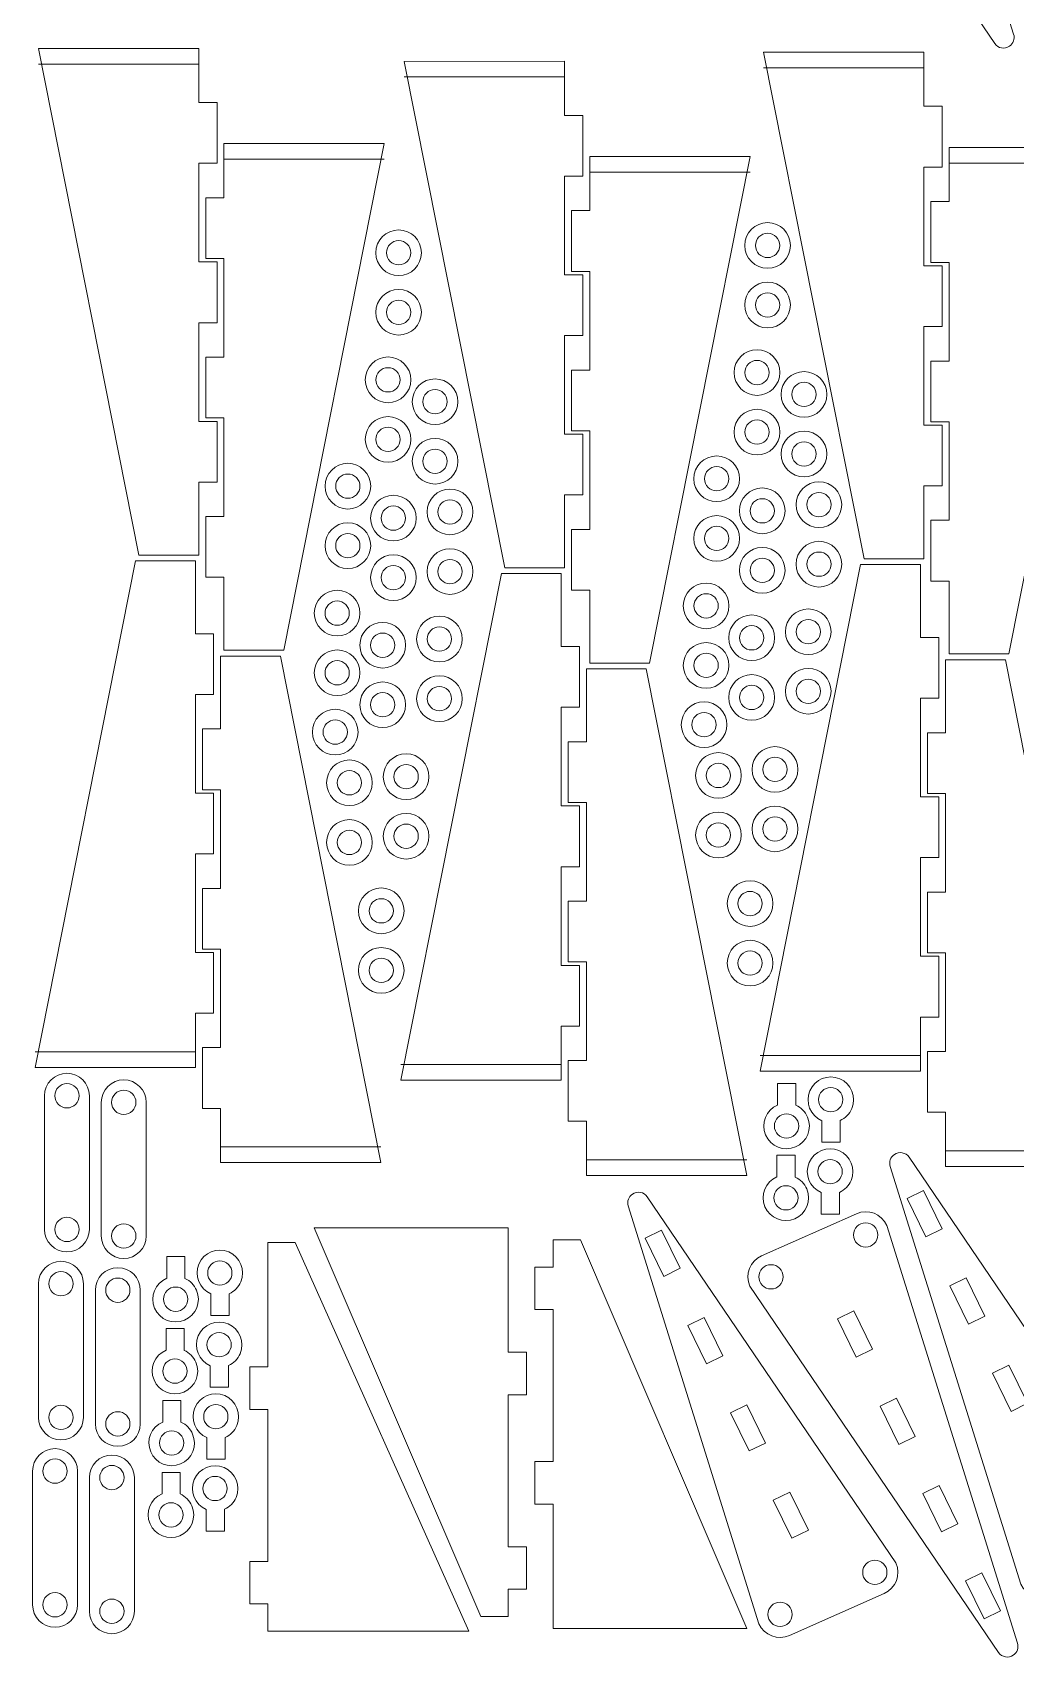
# Model space of a CAD drawing. Header units: millimetres. Extents: x 5 to 325, y 424 to 695.
# Drawn here: x 5.8 to 86.7, y 428.6 to 562.4 of the extents above; entities that cross this region are included whole.
import ezdxf

# ---------------------------------------------------------------- set-up
doc = ezdxf.new("R2010")
doc.units = ezdxf.units.MM
doc.header["$MEASUREMENT"] = 0
doc.layers.get('0').update_dxf_attribs({"lineweight": 0})

# ---------------------------------------------------------------- blocks, each defined once
blk = doc.blocks.new('Block_79')
at = {"color": 18, "lineweight": 9, "true_color": 0x000000}
for points in [[(73.1, 589.57), (74.64, 586.42), (73.29, 585.76), (71.75, 588.91)], [(78.16, 579.24), (76.81, 578.58), (75.27, 581.72), (76.62, 582.38)], [(80.13, 575.19), (81.67, 572.05), (80.33, 571.39), (78.79, 574.54)], [(85.19, 564.87), (83.84, 564.21), (82.3, 567.35), (83.65, 568.01)]]:
    blk.add_lwpolyline(points, close=True, dxfattribs=at)
for centre in [(74.08, 595.82), (66.28, 592.37)]:
    blk.add_circle(centre, 1, dxfattribs=at)
blk.add_open_spline([(75.82, 596.59), (75.39, 597.55), (74.27, 597.99), (73.31, 597.56), (73.31, 597.56), (65.51, 594.11), (65.51, 594.11), (64.55, 593.68), (64.11, 592.56), (64.54, 591.6), (64.54, 591.6), (85.02, 561.46), (85.02, 561.46), (85.29, 561.06), (85.84, 560.96), (86.24, 561.23), (86.55, 561.45), (86.69, 561.85), (86.58, 562.22), (86.58, 562.22), (75.82, 596.59), (75.82, 596.59)], degree=3, knots=[0, 0, 0, 0, 1, 1, 1, 2, 2, 2, 3, 3, 3, 4, 4, 4, 5, 5, 5, 6, 6, 6, 7, 7, 7, 7], dxfattribs=at)
blk = doc.blocks.new('Block_127')
at = {"color": 18, "lineweight": 9, "true_color": 0x000000}
blk.add_line((34.76, 551.93), (21.56, 551.93), dxfattribs=at)
blk.add_lwpolyline([(34.76, 553.22), (26.49, 511.53), (21.56, 511.53), (21.56, 517.53), (20.06, 517.53), (20.06, 522.53), (21.56, 522.53), (21.56, 530.64), (20.06, 530.64), (20.06, 535.64), (21.56, 535.64), (21.56, 543.76), (20.06, 543.76), (20.06, 548.76), (21.56, 548.76), (21.56, 553.22)], close=True, dxfattribs=at)
blk = doc.blocks.new('Block_128')
at = {"color": 18, "lineweight": 9, "true_color": 0x000000}
for radius in [1.88, 1]:
    blk.add_circle((70.55, 523.51), radius, dxfattribs=at)
blk = doc.blocks.new('Block_129')
at = {"color": 18, "lineweight": 9, "true_color": 0x000000}
for radius in [1.88, 1]:
    blk.add_circle((70.55, 518.61), radius, dxfattribs=at)
blk = doc.blocks.new('Block_130')
at = {"color": 18, "lineweight": 9, "true_color": 0x000000}
for radius in [1.88, 1]:
    blk.add_circle((66.32, 544.84), radius, dxfattribs=at)
blk = doc.blocks.new('Block_131')
at = {"color": 18, "lineweight": 9, "true_color": 0x000000}
for radius in [1.88, 1]:
    blk.add_circle((66.32, 539.94), radius, dxfattribs=at)
blk = doc.blocks.new('Block_132')
at = {"color": 18, "lineweight": 9, "true_color": 0x000000}
for radius in [1.88, 1]:
    blk.add_circle((69.67, 513.05), radius, dxfattribs=at)
blk = doc.blocks.new('Block_133')
at = {"color": 18, "lineweight": 9, "true_color": 0x000000}
for radius in [1.88, 1]:
    blk.add_circle((69.67, 508.15), radius, dxfattribs=at)
blk = doc.blocks.new('Block_134')
at = {"color": 18, "lineweight": 9, "true_color": 0x000000}
for radius in [1.88, 1]:
    blk.add_circle((65.45, 534.38), radius, dxfattribs=at)
blk = doc.blocks.new('Block_135')
at = {"color": 18, "lineweight": 9, "true_color": 0x000000}
for radius in [1.88, 1]:
    blk.add_circle((65.45, 529.48), radius, dxfattribs=at)
blk = doc.blocks.new('Block_136')
at = {"color": 18, "lineweight": 9, "true_color": 0x000000}
for radius in [1.88, 1]:
    blk.add_circle((62.13, 525.64), radius, dxfattribs=at)
blk = doc.blocks.new('Block_137')
at = {"color": 18, "lineweight": 9, "true_color": 0x000000}
for radius in [1.88, 1]:
    blk.add_circle((62.13, 520.73), radius, dxfattribs=at)
blk = doc.blocks.new('Block_138')
at = {"color": 18, "lineweight": 9, "true_color": 0x000000}
for radius in [1.88, 1]:
    blk.add_circle((65.88, 523), radius, dxfattribs=at)
blk = doc.blocks.new('Block_139')
at = {"color": 18, "lineweight": 9, "true_color": 0x000000}
for radius in [1.88, 1]:
    blk.add_circle((65.88, 518.1), radius, dxfattribs=at)
blk = doc.blocks.new('Block_140')
at = {"color": 18, "lineweight": 9, "true_color": 0x000000}
for radius in [1.88, 1]:
    blk.add_circle((61.26, 515.18), radius, dxfattribs=at)
blk = doc.blocks.new('Block_141')
at = {"color": 18, "lineweight": 9, "true_color": 0x000000}
for radius in [1.88, 1]:
    blk.add_circle((61.26, 510.28), radius, dxfattribs=at)
blk = doc.blocks.new('Block_142')
at = {"color": 18, "lineweight": 9, "true_color": 0x000000}
for radius in [1.88, 1]:
    blk.add_circle((65.01, 512.55), radius, dxfattribs=at)
blk = doc.blocks.new('Block_143')
at = {"color": 18, "lineweight": 9, "true_color": 0x000000}
for radius in [1.88, 1]:
    blk.add_circle((65.01, 507.64), radius, dxfattribs=at)
blk = doc.blocks.new('Block_144')
at = {"color": 18, "lineweight": 9, "true_color": 0x000000}
for radius in [1.88, 1]:
    blk.add_circle((64.88, 490.68), radius, dxfattribs=at)
blk = doc.blocks.new('Block_145')
at = {"color": 18, "lineweight": 9, "true_color": 0x000000}
for radius in [1.88, 1]:
    blk.add_circle((64.88, 485.78), radius, dxfattribs=at)
blk = doc.blocks.new('Block_146')
at = {"color": 18, "lineweight": 9, "true_color": 0x000000}
for radius in [1.88, 1]:
    blk.add_circle((61.09, 505.4), radius, dxfattribs=at)
blk = doc.blocks.new('Block_147')
at = {"color": 18, "lineweight": 9, "true_color": 0x000000}
blk.add_line((6.29, 559.76), (19.49, 559.76), dxfattribs=at)
blk.add_lwpolyline([(6.29, 561.05), (14.56, 519.36), (19.49, 519.36), (19.49, 525.36), (20.99, 525.36), (20.99, 530.36), (19.49, 530.36), (19.49, 538.48), (20.99, 538.48), (20.99, 543.48), (19.49, 543.48), (19.49, 551.6), (20.99, 551.6), (20.99, 556.6), (19.49, 556.6), (19.49, 561.05)], close=True, dxfattribs=at)
blk = doc.blocks.new('Block_148')
at = {"color": 18, "lineweight": 9, "true_color": 0x000000}
blk.add_line((6.01, 478.49), (19.21, 478.49), dxfattribs=at)
blk.add_lwpolyline([(6.01, 477.2), (14.28, 518.89), (19.21, 518.89), (19.21, 512.89), (20.71, 512.89), (20.71, 507.89), (19.21, 507.89), (19.21, 499.77), (20.71, 499.77), (20.71, 494.77), (19.21, 494.77), (19.21, 486.65), (20.71, 486.65), (20.71, 481.65), (19.21, 481.65), (19.21, 477.2)], close=True, dxfattribs=at)
blk = doc.blocks.new('Block_149')
at = {"color": 18, "lineweight": 9, "true_color": 0x000000}
blk.add_line((34.48, 470.65), (21.28, 470.65), dxfattribs=at)
blk.add_lwpolyline([(34.48, 469.36), (26.21, 511.05), (21.28, 511.05), (21.28, 505.05), (19.78, 505.05), (19.78, 500.05), (21.28, 500.05), (21.28, 491.93), (19.78, 491.93), (19.78, 486.93), (21.28, 486.93), (21.28, 478.82), (19.78, 478.82), (19.78, 473.82), (21.28, 473.82), (21.28, 469.36)], close=True, dxfattribs=at)
blk = doc.blocks.new('Block_150')
at = {"color": 18, "lineweight": 9, "true_color": 0x000000}
blk.add_line((64.88, 550.87), (51.68, 550.87), dxfattribs=at)
blk.add_lwpolyline([(64.88, 552.16), (56.61, 510.47), (51.68, 510.47), (51.68, 516.47), (50.18, 516.47), (50.18, 521.47), (51.68, 521.47), (51.68, 529.59), (50.18, 529.59), (50.18, 534.59), (51.68, 534.59), (51.68, 542.71), (50.18, 542.71), (50.18, 547.71), (51.68, 547.71), (51.68, 552.16)], close=True, dxfattribs=at)
blk = doc.blocks.new('Block_151')
at = {"color": 18, "lineweight": 9, "true_color": 0x000000}
blk.add_line((36.41, 558.71), (49.61, 558.71), dxfattribs=at)
blk.add_lwpolyline([(36.41, 559.99), (44.68, 518.31), (49.61, 518.31), (49.61, 524.31), (51.11, 524.31), (51.11, 529.31), (49.61, 529.31), (49.61, 537.42), (51.11, 537.42), (51.11, 542.42), (49.61, 542.42), (49.61, 550.54), (51.11, 550.54), (51.11, 555.54), (49.61, 555.54), (49.61, 560)], close=True, dxfattribs=at)
blk = doc.blocks.new('Block_152')
at = {"color": 18, "lineweight": 9, "true_color": 0x000000}
blk.add_line((36.13, 477.43), (49.33, 477.43), dxfattribs=at)
blk.add_lwpolyline([(36.13, 476.14), (44.4, 517.83), (49.33, 517.83), (49.33, 511.83), (50.83, 511.83), (50.83, 506.83), (49.33, 506.83), (49.33, 498.71), (50.83, 498.71), (50.83, 493.71), (49.33, 493.71), (49.33, 485.59), (50.83, 485.59), (50.83, 480.59), (49.33, 480.59), (49.33, 476.14)], close=True, dxfattribs=at)
blk = doc.blocks.new('Block_153')
at = {"color": 18, "lineweight": 9, "true_color": 0x000000}
blk.add_line((64.6, 469.59), (51.4, 469.59), dxfattribs=at)
blk.add_lwpolyline([(64.6, 468.31), (56.33, 509.99), (51.4, 509.99), (51.4, 503.99), (49.9, 503.99), (49.9, 498.99), (51.4, 498.99), (51.4, 490.88), (49.9, 490.88), (49.9, 485.88), (51.4, 485.88), (51.4, 477.76), (49.9, 477.76), (49.9, 472.76), (51.4, 472.76), (51.4, 468.3)], close=True, dxfattribs=at)
blk = doc.blocks.new('Block_154')
at = {"color": 18, "lineweight": 9, "true_color": 0x000000}
blk.add_line((94.46, 551.62), (81.26, 551.62), dxfattribs=at)
blk.add_lwpolyline([(94.46, 552.9), (86.19, 511.22), (81.26, 511.22), (81.26, 517.22), (79.76, 517.22), (79.76, 522.22), (81.26, 522.22), (81.26, 530.33), (79.76, 530.33), (79.76, 535.33), (81.26, 535.33), (81.26, 543.45), (79.76, 543.45), (79.76, 548.45), (81.26, 548.45), (81.26, 552.91)], close=True, dxfattribs=at)
blk = doc.blocks.new('Block_155')
at = {"color": 18, "lineweight": 9, "true_color": 0x000000}
blk.add_line((65.99, 559.45), (79.19, 559.45), dxfattribs=at)
blk.add_lwpolyline([(65.99, 560.74), (74.26, 519.05), (79.19, 519.05), (79.19, 525.05), (80.69, 525.05), (80.69, 530.05), (79.19, 530.05), (79.19, 538.17), (80.69, 538.17), (80.69, 543.17), (79.19, 543.17), (79.19, 551.29), (80.69, 551.29), (80.69, 556.29), (79.19, 556.29), (79.19, 560.74)], close=True, dxfattribs=at)
blk = doc.blocks.new('Block_156')
at = {"color": 18, "lineweight": 9, "true_color": 0x000000}
blk.add_line((65.71, 478.18), (78.91, 478.18), dxfattribs=at)
blk.add_lwpolyline([(65.71, 476.89), (73.98, 518.58), (78.91, 518.58), (78.91, 512.58), (80.41, 512.58), (80.41, 507.58), (78.91, 507.58), (78.91, 499.46), (80.41, 499.46), (80.41, 494.46), (78.91, 494.46), (78.91, 486.34), (80.41, 486.34), (80.41, 481.34), (78.91, 481.34), (78.91, 476.89)], close=True, dxfattribs=at)
blk = doc.blocks.new('Block_157')
at = {"color": 18, "lineweight": 9, "true_color": 0x000000}
blk.add_line((94.18, 470.34), (80.98, 470.34), dxfattribs=at)
blk.add_lwpolyline([(94.18, 469.05), (85.91, 510.74), (80.98, 510.74), (80.98, 504.74), (79.48, 504.74), (79.48, 499.74), (80.98, 499.74), (80.98, 491.62), (79.48, 491.62), (79.48, 486.62), (80.98, 486.62), (80.98, 478.5), (79.48, 478.5), (79.48, 473.5), (80.98, 473.5), (80.98, 469.05)], close=True, dxfattribs=at)
blk = doc.blocks.new('Block_158')
at = {"color": 18, "lineweight": 9, "true_color": 0x000000}
for radius in [1.88, 1]:
    blk.add_circle((69.32, 532.58), radius, dxfattribs=at)
blk = doc.blocks.new('Block_159')
at = {"color": 18, "lineweight": 9, "true_color": 0x000000}
for radius in [1.88, 1]:
    blk.add_circle((69.32, 527.68), radius, dxfattribs=at)
blk = doc.blocks.new('Block_160')
at = {"color": 18, "lineweight": 9, "true_color": 0x000000}
for radius in [1.88, 1]:
    blk.add_circle((66.93, 501.72), radius, dxfattribs=at)
blk = doc.blocks.new('Block_161')
at = {"color": 18, "lineweight": 9, "true_color": 0x000000}
for radius in [1.88, 1]:
    blk.add_circle((66.93, 496.82), radius, dxfattribs=at)
blk = doc.blocks.new('Block_162')
at = {"color": 18, "lineweight": 9, "true_color": 0x000000}
for radius in [1.88, 1]:
    blk.add_circle((62.27, 501.22), radius, dxfattribs=at)
blk = doc.blocks.new('Block_163')
at = {"color": 18, "lineweight": 9, "true_color": 0x000000}
for radius in [1.88, 1]:
    blk.add_circle((62.27, 496.32), radius, dxfattribs=at)
blk = doc.blocks.new('Block_164')
at = {"color": 18, "lineweight": 9, "true_color": 0x000000}
for radius in [1.88, 1]:
    blk.add_circle((40.17, 522.91), radius, dxfattribs=at)
blk = doc.blocks.new('Block_165')
at = {"color": 18, "lineweight": 9, "true_color": 0x000000}
for radius in [1.88, 1]:
    blk.add_circle((40.17, 518), radius, dxfattribs=at)
blk = doc.blocks.new('Block_166')
at = {"color": 18, "lineweight": 9, "true_color": 0x000000}
for radius in [1.88, 1]:
    blk.add_circle((35.94, 544.24), radius, dxfattribs=at)
blk = doc.blocks.new('Block_167')
at = {"color": 18, "lineweight": 9, "true_color": 0x000000}
for radius in [1.88, 1]:
    blk.add_circle((35.94, 539.34), radius, dxfattribs=at)
blk = doc.blocks.new('Block_168')
at = {"color": 18, "lineweight": 9, "true_color": 0x000000}
for radius in [1.88, 1]:
    blk.add_circle((39.3, 512.45), radius, dxfattribs=at)
blk = doc.blocks.new('Block_169')
at = {"color": 18, "lineweight": 9, "true_color": 0x000000}
for radius in [1.88, 1]:
    blk.add_circle((39.3, 507.54), radius, dxfattribs=at)
blk = doc.blocks.new('Block_170')
at = {"color": 18, "lineweight": 9, "true_color": 0x000000}
for radius in [1.88, 1]:
    blk.add_circle((35.07, 533.78), radius, dxfattribs=at)
blk = doc.blocks.new('Block_171')
at = {"color": 18, "lineweight": 9, "true_color": 0x000000}
for radius in [1.88, 1]:
    blk.add_circle((35.07, 528.88), radius, dxfattribs=at)
blk = doc.blocks.new('Block_172')
at = {"color": 18, "lineweight": 9, "true_color": 0x000000}
for radius in [1.88, 1]:
    blk.add_circle((31.76, 525.03), radius, dxfattribs=at)
blk = doc.blocks.new('Block_173')
at = {"color": 18, "lineweight": 9, "true_color": 0x000000}
for radius in [1.88, 1]:
    blk.add_circle((31.76, 520.13), radius, dxfattribs=at)
blk = doc.blocks.new('Block_174')
at = {"color": 18, "lineweight": 9, "true_color": 0x000000}
for radius in [1.88, 1]:
    blk.add_circle((35.51, 522.4), radius, dxfattribs=at)
blk = doc.blocks.new('Block_175')
at = {"color": 18, "lineweight": 9, "true_color": 0x000000}
for radius in [1.88, 1]:
    blk.add_circle((35.51, 517.5), radius, dxfattribs=at)
blk = doc.blocks.new('Block_176')
at = {"color": 18, "lineweight": 9, "true_color": 0x000000}
for radius in [1.88, 1]:
    blk.add_circle((30.88, 514.58), radius, dxfattribs=at)
blk = doc.blocks.new('Block_177')
at = {"color": 18, "lineweight": 9, "true_color": 0x000000}
for radius in [1.88, 1]:
    blk.add_circle((30.88, 509.67), radius, dxfattribs=at)
blk = doc.blocks.new('Block_178')
at = {"color": 18, "lineweight": 9, "true_color": 0x000000}
for radius in [1.88, 1]:
    blk.add_circle((34.63, 511.94), radius, dxfattribs=at)
blk = doc.blocks.new('Block_179')
at = {"color": 18, "lineweight": 9, "true_color": 0x000000}
for radius in [1.88, 1]:
    blk.add_circle((34.63, 507.04), radius, dxfattribs=at)
blk = doc.blocks.new('Block_180')
at = {"color": 18, "lineweight": 9, "true_color": 0x000000}
for radius in [1.88, 1]:
    blk.add_circle((34.51, 490.08), radius, dxfattribs=at)
blk = doc.blocks.new('Block_181')
at = {"color": 18, "lineweight": 9, "true_color": 0x000000}
for radius in [1.88, 1]:
    blk.add_circle((34.51, 485.18), radius, dxfattribs=at)
blk = doc.blocks.new('Block_182')
at = {"color": 18, "lineweight": 9, "true_color": 0x000000}
for radius in [1.88, 1]:
    blk.add_circle((30.72, 504.79), radius, dxfattribs=at)
blk = doc.blocks.new('Block_183')
at = {"color": 18, "lineweight": 9, "true_color": 0x000000}
for radius in [1.88, 1]:
    blk.add_circle((38.94, 531.98), radius, dxfattribs=at)
blk = doc.blocks.new('Block_184')
at = {"color": 18, "lineweight": 9, "true_color": 0x000000}
for radius in [1.88, 1]:
    blk.add_circle((38.94, 527.08), radius, dxfattribs=at)
blk = doc.blocks.new('Block_185')
at = {"color": 18, "lineweight": 9, "true_color": 0x000000}
for radius in [1.88, 1]:
    blk.add_circle((36.56, 501.12), radius, dxfattribs=at)
blk = doc.blocks.new('Block_186')
at = {"color": 18, "lineweight": 9, "true_color": 0x000000}
for radius in [1.88, 1]:
    blk.add_circle((36.56, 496.22), radius, dxfattribs=at)
blk = doc.blocks.new('Block_187')
at = {"color": 18, "lineweight": 9, "true_color": 0x000000}
for radius in [1.88, 1]:
    blk.add_circle((31.89, 500.62), radius, dxfattribs=at)
blk = doc.blocks.new('Block_188')
at = {"color": 18, "lineweight": 9, "true_color": 0x000000}
for radius in [1.88, 1]:
    blk.add_circle((31.89, 495.71), radius, dxfattribs=at)
blk = doc.blocks.new('Block_192')
at = {"color": 18, "lineweight": 9, "true_color": 0x000000}
for centre in [(8.63, 474.86), (8.63, 463.86)]:
    blk.add_circle(centre, 1, dxfattribs=at)
blk.add_open_spline([(6.78, 463.86), (6.78, 462.84), (7.61, 462.01), (8.63, 462.01), (9.65, 462.01), (10.48, 462.84), (10.48, 463.86), (10.48, 463.86), (10.48, 474.86), (10.48, 474.86), (10.48, 475.88), (9.65, 476.71), (8.63, 476.71), (7.61, 476.71), (6.78, 475.88), (6.78, 474.86), (6.78, 474.86), (6.78, 463.86), (6.78, 463.86)], degree=3, knots=[0, 0, 0, 0, 1, 1, 1, 2, 2, 2, 3, 3, 3, 4, 4, 4, 5, 5, 5, 6, 6, 6, 6], dxfattribs=at)
blk = doc.blocks.new('Block_202')
at = {"color": 18, "lineweight": 9, "true_color": 0x000000}
for points in [[(77.81, 466.4), (79.15, 467.06), (80.69, 463.92), (79.34, 463.26)], [(82.86, 456.07), (81.32, 459.22), (82.67, 459.88), (84.21, 456.73)], [(84.84, 452.03), (86.19, 452.69), (87.73, 449.55), (86.38, 448.89)], [(89.9, 441.7), (88.36, 444.85), (89.7, 445.5), (91.24, 442.36)]]:
    blk.add_lwpolyline(points, close=True, dxfattribs=at)
for centre in [(96.72, 438.9), (88.92, 435.44)]:
    blk.add_circle(centre, 1, dxfattribs=at)
blk.add_open_spline([(87.18, 434.67), (87.6, 433.71), (88.73, 433.28), (89.69, 433.71), (89.69, 433.71), (97.49, 437.16), (97.49, 437.16), (98.45, 437.59), (98.88, 438.71), (98.46, 439.67), (98.46, 439.67), (77.98, 469.8), (77.98, 469.8), (77.7, 470.2), (77.16, 470.31), (76.76, 470.03), (76.44, 469.82), (76.3, 469.42), (76.42, 469.05), (76.42, 469.05), (87.18, 434.67), (87.18, 434.67)], degree=3, knots=[0, 0, 0, 0, 1, 1, 1, 2, 2, 2, 3, 3, 3, 4, 4, 4, 5, 5, 5, 6, 6, 6, 7, 7, 7, 7], dxfattribs=at)
blk = doc.blocks.new('Block_203')
at = {"color": 18, "lineweight": 9, "true_color": 0x000000}
for points in [[(73.42, 457.16), (74.96, 454.01), (73.61, 453.35), (72.07, 456.5)], [(78.48, 446.83), (77.13, 446.17), (75.59, 449.31), (76.94, 449.97)], [(80.45, 442.78), (81.99, 439.64), (80.64, 438.98), (79.11, 442.13)], [(85.51, 432.46), (84.16, 431.8), (82.62, 434.94), (83.97, 435.6)]]:
    blk.add_lwpolyline(points, close=True, dxfattribs=at)
for centre in [(74.4, 463.41), (66.6, 459.96)]:
    blk.add_circle(centre, 1, dxfattribs=at)
blk.add_open_spline([(76.13, 464.18), (75.71, 465.14), (74.59, 465.58), (73.63, 465.15), (73.63, 465.15), (65.83, 461.7), (65.83, 461.7), (64.87, 461.27), (64.43, 460.15), (64.86, 459.19), (64.86, 459.19), (85.34, 429.05), (85.34, 429.05), (85.61, 428.65), (86.16, 428.55), (86.55, 428.82), (86.87, 429.04), (87.01, 429.44), (86.9, 429.81), (86.9, 429.81), (76.13, 464.18), (76.13, 464.18)], degree=3, knots=[0, 0, 0, 0, 1, 1, 1, 2, 2, 2, 3, 3, 3, 4, 4, 4, 5, 5, 5, 6, 6, 6, 7, 7, 7, 7], dxfattribs=at)
blk = doc.blocks.new('Block_204')
at = {"color": 18, "lineweight": 9, "true_color": 0x000000}
for points in [[(56.24, 463.14), (57.59, 463.8), (59.12, 460.66), (57.78, 460)], [(61.29, 452.81), (59.76, 455.95), (61.1, 456.61), (62.64, 453.47)], [(63.27, 448.77), (64.62, 449.43), (66.16, 446.28), (64.81, 445.63)], [(68.33, 438.44), (66.79, 441.58), (68.14, 442.24), (69.68, 439.1)]]:
    blk.add_lwpolyline(points, close=True, dxfattribs=at)
for centre in [(75.15, 435.64), (67.35, 432.18)]:
    blk.add_circle(centre, 1, dxfattribs=at)
blk.add_open_spline([(65.61, 431.41), (66.04, 430.45), (67.16, 430.02), (68.12, 430.44), (68.12, 430.44), (75.92, 433.9), (75.92, 433.9), (76.88, 434.32), (77.31, 435.45), (76.89, 436.41), (76.89, 436.41), (56.41, 466.54), (56.41, 466.54), (56.14, 466.94), (55.59, 467.04), (55.19, 466.77), (54.87, 466.56), (54.73, 466.16), (54.85, 465.79), (54.85, 465.79), (65.61, 431.41), (65.61, 431.41)], degree=3, knots=[0, 0, 0, 0, 1, 1, 1, 2, 2, 2, 3, 3, 3, 4, 4, 4, 5, 5, 5, 6, 6, 6, 7, 7, 7, 7], dxfattribs=at)
blk = doc.blocks.new('Block_206')
at = {"color": 18, "lineweight": 9, "true_color": 0x000000}
for centre in [(13.31, 474.32), (13.31, 463.32)]:
    blk.add_circle(centre, 1, dxfattribs=at)
blk.add_open_spline([(11.46, 463.32), (11.46, 462.3), (12.29, 461.47), (13.31, 461.47), (14.33, 461.47), (15.16, 462.3), (15.16, 463.32), (15.16, 463.32), (15.16, 474.32), (15.16, 474.32), (15.16, 475.35), (14.33, 476.17), (13.31, 476.17), (12.29, 476.17), (11.46, 475.35), (11.46, 474.32), (11.46, 474.32), (11.46, 463.32), (11.46, 463.32)], degree=3, knots=[0, 0, 0, 0, 1, 1, 1, 2, 2, 2, 3, 3, 3, 4, 4, 4, 5, 5, 5, 6, 6, 6, 6], dxfattribs=at)
blk = doc.blocks.new('Block_207')
at = {"color": 18, "lineweight": 9, "true_color": 0x000000}
for centre in [(8.14, 459.39), (8.14, 448.39)]:
    blk.add_circle(centre, 1, dxfattribs=at)
blk.add_open_spline([(6.29, 448.39), (6.29, 447.37), (7.12, 446.54), (8.14, 446.54), (9.16, 446.54), (9.99, 447.37), (9.99, 448.39), (9.99, 448.39), (9.99, 459.39), (9.99, 459.39), (9.99, 460.42), (9.16, 461.24), (8.14, 461.24), (7.12, 461.24), (6.29, 460.42), (6.29, 459.39), (6.29, 459.39), (6.29, 448.39), (6.29, 448.39)], degree=3, knots=[0, 0, 0, 0, 1, 1, 1, 2, 2, 2, 3, 3, 3, 4, 4, 4, 5, 5, 5, 6, 6, 6, 6], dxfattribs=at)
blk = doc.blocks.new('Block_208')
at = {"color": 18, "lineweight": 9, "true_color": 0x000000}
for centre in [(12.82, 458.86), (12.82, 447.86)]:
    blk.add_circle(centre, 1, dxfattribs=at)
blk.add_open_spline([(10.97, 447.86), (10.97, 446.84), (11.8, 446.01), (12.82, 446.01), (13.84, 446.01), (14.67, 446.84), (14.67, 447.86), (14.67, 447.86), (14.67, 458.86), (14.67, 458.86), (14.67, 459.88), (13.84, 460.71), (12.82, 460.71), (11.8, 460.71), (10.97, 459.88), (10.97, 458.86), (10.97, 458.86), (10.97, 447.86), (10.97, 447.86)], degree=3, knots=[0, 0, 0, 0, 1, 1, 1, 2, 2, 2, 3, 3, 3, 4, 4, 4, 5, 5, 5, 6, 6, 6, 6], dxfattribs=at)
blk = doc.blocks.new('Block_209')
at = {"color": 18, "lineweight": 9, "true_color": 0x000000}
for centre in [(7.65, 443.97), (7.65, 432.97)]:
    blk.add_circle(centre, 1, dxfattribs=at)
blk.add_open_spline([(5.8, 432.97), (5.8, 431.95), (6.62, 431.12), (7.65, 431.12), (8.67, 431.12), (9.5, 431.95), (9.5, 432.97), (9.5, 432.97), (9.5, 443.97), (9.5, 443.97), (9.5, 444.99), (8.67, 445.82), (7.65, 445.82), (6.62, 445.82), (5.8, 444.99), (5.8, 443.97), (5.8, 443.97), (5.8, 432.97), (5.8, 432.97)], degree=3, knots=[0, 0, 0, 0, 1, 1, 1, 2, 2, 2, 3, 3, 3, 4, 4, 4, 5, 5, 5, 6, 6, 6, 6], dxfattribs=at)
blk = doc.blocks.new('Block_210')
at = {"color": 18, "lineweight": 9, "true_color": 0x000000}
for centre in [(12.33, 443.44), (12.33, 432.44)]:
    blk.add_circle(centre, 1, dxfattribs=at)
blk.add_open_spline([(10.48, 432.44), (10.48, 431.42), (11.31, 430.59), (12.33, 430.59), (13.35, 430.59), (14.18, 431.42), (14.18, 432.44), (14.18, 432.44), (14.18, 443.44), (14.18, 443.44), (14.18, 444.46), (13.35, 445.29), (12.33, 445.29), (11.31, 445.29), (10.48, 444.46), (10.48, 443.44), (10.48, 443.44), (10.48, 432.44), (10.48, 432.44)], degree=3, knots=[0, 0, 0, 0, 1, 1, 1, 2, 2, 2, 3, 3, 3, 4, 4, 4, 5, 5, 5, 6, 6, 6, 6], dxfattribs=at)
blk = doc.blocks.new('Block_211')
at = {"color": 18, "lineweight": 9, "true_color": 0x000000}
blk.add_circle((17.58, 458.12), 1, dxfattribs=at)
blk.add_open_spline([(16.85, 459.84), (15.89, 459.44), (15.45, 458.34), (15.85, 457.38), (16.26, 456.43), (17.36, 455.99), (18.31, 456.39), (19.27, 456.8), (19.71, 457.9), (19.3, 458.85), (19.12, 459.29), (18.78, 459.64), (18.35, 459.83), (18.35, 459.83), (18.35, 461.62), (18.35, 461.62), (18.35, 461.62), (16.85, 461.62), (16.85, 461.62), (16.85, 461.62), (16.85, 459.84), (16.85, 459.84)], degree=3, knots=[0, 0, 0, 0, 1, 1, 1, 2, 2, 2, 3, 3, 3, 4, 4, 4, 5, 5, 5, 6, 6, 6, 7, 7, 7, 7], dxfattribs=at)
blk = doc.blocks.new('Block_212')
at = {"color": 18, "lineweight": 9, "true_color": 0x000000}
blk.add_circle((21.22, 460.28), 1, dxfattribs=at)
blk.add_open_spline([(20.48, 458.56), (19.53, 458.96), (19.09, 460.06), (19.49, 461.01), (19.9, 461.97), (21, 462.41), (21.95, 462.01), (22.9, 461.6), (23.35, 460.5), (22.94, 459.55), (22.76, 459.11), (22.42, 458.76), (21.98, 458.57), (21.98, 458.57), (21.98, 456.78), (21.98, 456.78), (21.98, 456.78), (20.48, 456.78), (20.48, 456.78), (20.48, 456.78), (20.48, 458.56), (20.48, 458.56)], degree=3, knots=[0, 0, 0, 0, 1, 1, 1, 2, 2, 2, 3, 3, 3, 4, 4, 4, 5, 5, 5, 6, 6, 6, 7, 7, 7, 7], dxfattribs=at)
blk = doc.blocks.new('Block_213')
at = {"color": 18, "lineweight": 9, "true_color": 0x000000}
blk.add_circle((17.52, 452.2), 1, dxfattribs=at)
blk.add_open_spline([(16.79, 453.93), (15.84, 453.52), (15.39, 452.42), (15.8, 451.47), (16.2, 450.52), (17.3, 450.07), (18.26, 450.48), (19.21, 450.88), (19.65, 451.98), (19.25, 452.94), (19.06, 453.37), (18.72, 453.72), (18.29, 453.91), (18.29, 453.91), (18.29, 455.7), (18.29, 455.7), (18.29, 455.7), (16.79, 455.7), (16.79, 455.7), (16.79, 455.7), (16.79, 453.93), (16.79, 453.93)], degree=3, knots=[0, 0, 0, 0, 1, 1, 1, 2, 2, 2, 3, 3, 3, 4, 4, 4, 5, 5, 5, 6, 6, 6, 7, 7, 7, 7], dxfattribs=at)
blk = doc.blocks.new('Block_214')
at = {"color": 18, "lineweight": 9, "true_color": 0x000000}
blk.add_circle((21.16, 454.37), 1, dxfattribs=at)
blk.add_open_spline([(20.43, 452.64), (19.48, 453.05), (19.03, 454.15), (19.44, 455.1), (19.84, 456.05), (20.94, 456.5), (21.9, 456.09), (22.85, 455.69), (23.29, 454.59), (22.89, 453.63), (22.7, 453.2), (22.36, 452.85), (21.93, 452.66), (21.93, 452.66), (21.93, 450.87), (21.93, 450.87), (21.93, 450.87), (20.43, 450.87), (20.43, 450.87), (20.43, 450.87), (20.43, 452.64), (20.43, 452.64)], degree=3, knots=[0, 0, 0, 0, 1, 1, 1, 2, 2, 2, 3, 3, 3, 4, 4, 4, 5, 5, 5, 6, 6, 6, 7, 7, 7, 7], dxfattribs=at)
blk = doc.blocks.new('Block_215')
at = {"color": 18, "lineweight": 9, "true_color": 0x000000}
blk.add_circle((17.25, 446.29), 1, dxfattribs=at)
blk.add_open_spline([(16.52, 448.01), (15.57, 447.61), (15.12, 446.51), (15.53, 445.56), (15.93, 444.6), (17.03, 444.16), (17.99, 444.56), (18.94, 444.97), (19.38, 446.07), (18.98, 447.02), (18.79, 447.46), (18.45, 447.81), (18.02, 448), (18.02, 448), (18.02, 449.79), (18.02, 449.79), (18.02, 449.79), (16.52, 449.79), (16.52, 449.79), (16.52, 449.79), (16.52, 448.01), (16.52, 448.01)], degree=3, knots=[0, 0, 0, 0, 1, 1, 1, 2, 2, 2, 3, 3, 3, 4, 4, 4, 5, 5, 5, 6, 6, 6, 7, 7, 7, 7], dxfattribs=at)
blk = doc.blocks.new('Block_216')
at = {"color": 18, "lineweight": 9, "true_color": 0x000000}
blk.add_circle((20.89, 448.45), 1, dxfattribs=at)
blk.add_open_spline([(20.16, 446.73), (19.2, 447.13), (18.76, 448.23), (19.17, 449.19), (19.57, 450.14), (20.67, 450.58), (21.62, 450.18), (22.58, 449.77), (23.02, 448.67), (22.62, 447.72), (22.43, 447.28), (22.09, 446.93), (21.66, 446.74), (21.66, 446.74), (21.66, 444.95), (21.66, 444.95), (21.66, 444.95), (20.16, 444.95), (20.16, 444.95), (20.16, 444.95), (20.16, 446.73), (20.16, 446.73)], degree=3, knots=[0, 0, 0, 0, 1, 1, 1, 2, 2, 2, 3, 3, 3, 4, 4, 4, 5, 5, 5, 6, 6, 6, 7, 7, 7, 7], dxfattribs=at)
blk = doc.blocks.new('Block_217')
at = {"color": 18, "lineweight": 9, "true_color": 0x000000}
blk.add_circle((17.2, 440.37), 1, dxfattribs=at)
blk.add_open_spline([(16.46, 442.1), (15.51, 441.7), (15.07, 440.59), (15.47, 439.64), (15.88, 438.69), (16.98, 438.24), (17.93, 438.65), (18.88, 439.05), (19.33, 440.15), (18.92, 441.11), (18.74, 441.54), (18.39, 441.89), (17.96, 442.09), (17.96, 442.09), (17.96, 443.87), (17.96, 443.87), (17.96, 443.87), (16.46, 443.87), (16.46, 443.87), (16.46, 443.87), (16.46, 442.1), (16.46, 442.1)], degree=3, knots=[0, 0, 0, 0, 1, 1, 1, 2, 2, 2, 3, 3, 3, 4, 4, 4, 5, 5, 5, 6, 6, 6, 7, 7, 7, 7], dxfattribs=at)
blk = doc.blocks.new('Block_218')
at = {"color": 18, "lineweight": 9, "true_color": 0x000000}
blk.add_circle((20.83, 442.54), 1, dxfattribs=at)
blk.add_open_spline([(20.1, 440.81), (19.15, 441.22), (18.7, 442.32), (19.11, 443.27), (19.51, 444.22), (20.61, 444.67), (21.57, 444.26), (22.52, 443.86), (22.97, 442.76), (22.56, 441.8), (22.38, 441.37), (22.03, 441.02), (21.6, 440.83), (21.6, 440.83), (21.6, 439.04), (21.6, 439.04), (21.6, 439.04), (20.1, 439.04), (20.1, 439.04), (20.1, 439.04), (20.1, 440.81), (20.1, 440.81)], degree=3, knots=[0, 0, 0, 0, 1, 1, 1, 2, 2, 2, 3, 3, 3, 4, 4, 4, 5, 5, 5, 6, 6, 6, 7, 7, 7, 7], dxfattribs=at)
blk = doc.blocks.new('Block_219')
at = {"color": 18, "lineweight": 9, "true_color": 0x000000}
blk.add_circle((67.88, 472.37), 1, dxfattribs=at)
blk.add_open_spline([(67.15, 474.1), (66.2, 473.69), (65.75, 472.59), (66.16, 471.64), (66.56, 470.69), (67.66, 470.24), (68.62, 470.65), (69.57, 471.05), (70.01, 472.15), (69.61, 473.11), (69.42, 473.54), (69.08, 473.89), (68.65, 474.09), (68.65, 474.09), (68.65, 475.87), (68.65, 475.87), (68.65, 475.87), (67.15, 475.87), (67.15, 475.87), (67.15, 475.87), (67.15, 474.1), (67.15, 474.1)], degree=3, knots=[0, 0, 0, 0, 1, 1, 1, 2, 2, 2, 3, 3, 3, 4, 4, 4, 5, 5, 5, 6, 6, 6, 7, 7, 7, 7], dxfattribs=at)
blk = doc.blocks.new('Block_220')
at = {"color": 18, "lineweight": 9, "true_color": 0x000000}
blk.add_circle((71.52, 474.54), 1, dxfattribs=at)
blk.add_open_spline([(70.79, 472.81), (69.84, 473.22), (69.39, 474.32), (69.8, 475.27), (70.2, 476.22), (71.3, 476.67), (72.26, 476.26), (73.21, 475.86), (73.65, 474.76), (73.25, 473.8), (73.06, 473.37), (72.72, 473.02), (72.29, 472.83), (72.29, 472.83), (72.29, 471.04), (72.29, 471.04), (72.29, 471.04), (70.79, 471.04), (70.79, 471.04), (70.79, 471.04), (70.79, 472.81), (70.79, 472.81)], degree=3, knots=[0, 0, 0, 0, 1, 1, 1, 2, 2, 2, 3, 3, 3, 4, 4, 4, 5, 5, 5, 6, 6, 6, 7, 7, 7, 7], dxfattribs=at)
blk = doc.blocks.new('Block_221')
at = {"color": 18, "lineweight": 9, "true_color": 0x000000}
blk.add_circle((67.83, 466.46), 1, dxfattribs=at)
blk.add_open_spline([(67.09, 468.19), (66.14, 467.78), (65.7, 466.68), (66.1, 465.73), (66.51, 464.77), (67.61, 464.33), (68.56, 464.73), (69.51, 465.14), (69.96, 466.24), (69.55, 467.19), (69.37, 467.63), (69.03, 467.98), (68.59, 468.17), (68.59, 468.17), (68.59, 469.96), (68.59, 469.96), (68.59, 469.96), (67.09, 469.96), (67.09, 469.96), (67.09, 469.96), (67.09, 468.19), (67.09, 468.19)], degree=3, knots=[0, 0, 0, 0, 1, 1, 1, 2, 2, 2, 3, 3, 3, 4, 4, 4, 5, 5, 5, 6, 6, 6, 7, 7, 7, 7], dxfattribs=at)
blk = doc.blocks.new('Block_222')
at = {"color": 18, "lineweight": 9, "true_color": 0x000000}
blk.add_circle((71.47, 468.62), 1, dxfattribs=at)
blk.add_open_spline([(70.73, 466.9), (69.78, 467.3), (69.34, 468.4), (69.74, 469.36), (70.15, 470.31), (71.25, 470.75), (72.2, 470.35), (73.15, 469.94), (73.6, 468.84), (73.19, 467.89), (73.01, 467.45), (72.67, 467.11), (72.23, 466.91), (72.23, 466.91), (72.23, 465.12), (72.23, 465.12), (72.23, 465.12), (70.73, 465.12), (70.73, 465.12), (70.73, 465.12), (70.73, 466.9), (70.73, 466.9)], degree=3, knots=[0, 0, 0, 0, 1, 1, 1, 2, 2, 2, 3, 3, 3, 4, 4, 4, 5, 5, 5, 6, 6, 6, 7, 7, 7, 7], dxfattribs=at)

msp = doc.modelspace()

# ---------------------------------------------------------------- linework, layer by layer
at = {"color": 18, "lineweight": 9, "true_color": 0x000000}
for points in [[(46.46, 434.25), (44.96, 434.25), (44.96, 432), (42.71, 432), (29, 464), (44.96, 464), (44.96, 453.75), (46.46, 453.75), (46.46, 450.25), (44.96, 450.25), (44.96, 437.75), (46.46, 437.75)], [(47.16, 460.76), (48.66, 460.76), (48.66, 463.01), (50.91, 463.01), (64.62, 431.01), (48.66, 431.01), (48.66, 441.26), (47.16, 441.26), (47.16, 444.76), (48.66, 444.76), (48.66, 457.26), (47.16, 457.26)], [(23.68, 433.04), (25.18, 433.04), (25.18, 430.79), (41.72, 430.79), (27.43, 462.79), (25.18, 462.79), (25.18, 452.54), (23.68, 452.54), (23.68, 449.04), (25.18, 449.04), (25.18, 436.54), (23.68, 436.54)]]:
    msp.add_lwpolyline(points, close=True, dxfattribs=at)

# ---------------------------------------------------------------- block references
for name in ['Block_79', 'Block_147', 'Block_155', 'Block_151', 'Block_127', 'Block_154', 'Block_150', 'Block_166', 'Block_130', 'Block_167', 'Block_131', 'Block_170', 'Block_134', 'Block_158', 'Block_183', 'Block_135', 'Block_171', 'Block_184', 'Block_159', 'Block_136', 'Block_172', 'Block_164', 'Block_138', 'Block_128', 'Block_174', 'Block_173', 'Block_137', 'Block_175', 'Block_165', 'Block_139', 'Block_129', 'Block_148', 'Block_156', 'Block_152', 'Block_140', 'Block_176', 'Block_168', 'Block_142', 'Block_132', 'Block_178', 'Block_177', 'Block_141', 'Block_149', 'Block_153', 'Block_133', 'Block_157', 'Block_179', 'Block_169', 'Block_143', 'Block_146', 'Block_182', 'Block_160', 'Block_187', 'Block_185', 'Block_162', 'Block_186', 'Block_163', 'Block_161', 'Block_188', 'Block_144', 'Block_180', 'Block_145', 'Block_181', 'Block_192', 'Block_220', 'Block_206', 'Block_219', 'Block_221', 'Block_222', 'Block_202', 'Block_204', 'Block_203', 'Block_212', 'Block_207', 'Block_208', 'Block_211', 'Block_214', 'Block_213', 'Block_215', 'Block_216', 'Block_209', 'Block_210', 'Block_218', 'Block_217']:
    msp.add_blockref(name, (0, 0))

doc.saveas('drawing.dxf')
